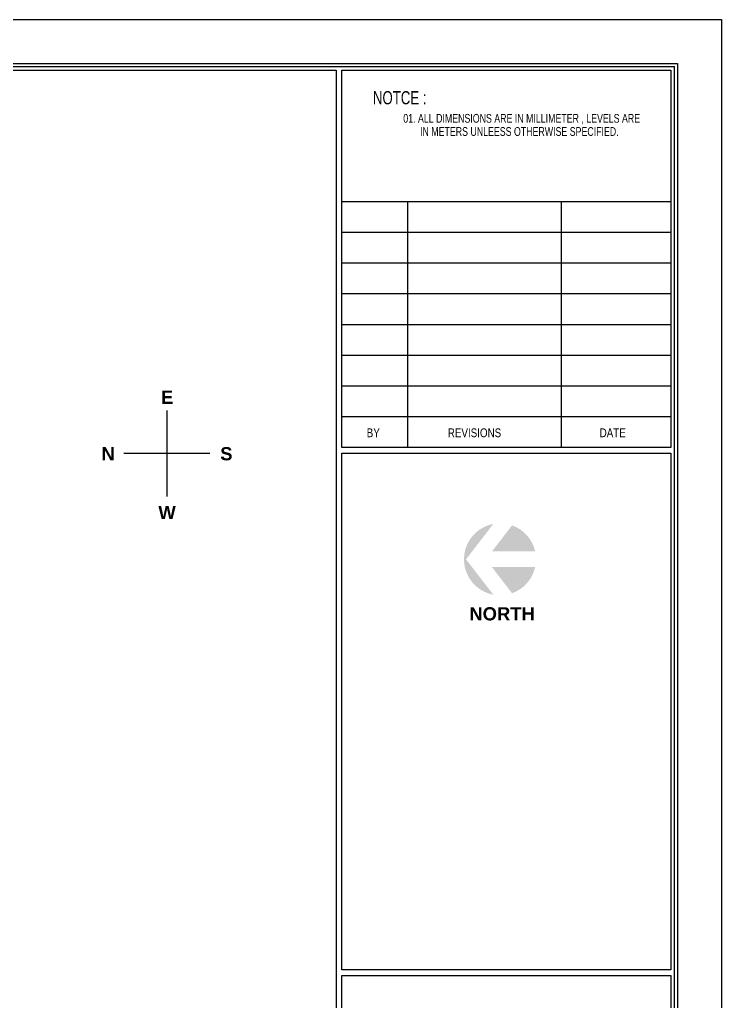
# Model space of a CAD drawing. Header units: millimetres. Extents: x -1288794 to 2153086, y -2701644 to -1335282.
# Drawn here: x 1000800 to 1021999, y -1493463 to -1463806 of the extents above; entities that cross this region are included whole.
import ezdxf
from ezdxf.enums import TextEntityAlignment as Align

# ---------------------------------------------------------------- set-up
doc = ezdxf.new("R2010")
doc.units = ezdxf.units.MM
doc.header["$LTSCALE"] = 100
for name, color, linetype in [('LOGO LINE', 7, 'Continuous'), ('LOGO1LINE', 7, 'Continuous'), ('LOGOHATCH02', 8, 'Continuous'), ('TEXT', 4, 'Continuous'), ('TEXTO', 140, 'Continuous')]:
    doc.layers.add(name, color=color, linetype=linetype)
doc.styles.add('ISTILO', font='sanss___.ttf', dxfattribs={"width": 0.8, "height": 400})
doc.styles.add('SANSSERIFBOLD', font='sasb____.pfb')
doc.styles.add('STYLUS BT', font='stylu.ttf', dxfattribs={"width": 0.5})

msp = doc.modelspace()

# ---------------------------------------------------------------- hatches: boundary and pattern name
at = {"layer": 'LOGOHATCH02'}
h = msp.add_hatch(color=30, dxfattribs=at)
h.paths.add_polyline_path([(1015109.8, -1479040.2, 0.8284598), (1015109.8, -1481178.5), (1014285.9, -1480109.3)])
h.paths.add_polyline_path([(1015675.4, -1479083.6), (1015067.9, -1479872), (1016374.1, -1479872, 0.2581572)])
h.paths.add_polyline_path([(1016374.1, -1480346.6), (1015067.9, -1480346.6), (1015675.4, -1481135, 0.2581572)])

# ---------------------------------------------------------------- linework, layer by layer
for p, q in [((1005250.1, -1475617.9), (1005250.1, -1478213.2)), ((1006547.7, -1476915.5), (1003952.4, -1476915.5))]:
    msp.add_line(p, q)
at = {"layer": 'LOGO LINE'}
msp.add_lwpolyline([(1021998.7, -1519493.9), (943240.7, -1519493.9), (943240.7, -1463806.4), (1021998.7, -1463806.4)], close=True, dxfattribs=at)
at = {"layer": 'LOGO1LINE'}
for p, q in [((1020474.1, -1469308.8), (1010529.9, -1469308.8)), ((1012518.7, -1469308.8), (1012518.7, -1476733.8)), ((1017159.3, -1469308.8), (1017159.3, -1476733.8)), ((1020474.1, -1470236.9), (1010529.9, -1470236.9)), ((1020474.1, -1471165.1), (1010529.9, -1471165.1)), ((1020474.1, -1472093.2), (1010529.9, -1472093.2)), ((1020474.1, -1473021.3), (1010529.9, -1473021.3)), ((1020474.1, -1473949.4), (1010529.9, -1473949.4)), ((1020474.1, -1474877.6), (1010529.9, -1474877.6)), ((1020474.1, -1475805.7), (1010529.9, -1475805.7))]:
    msp.add_line(p, q, dxfattribs=at)
for points in [[(1020672.8, -1518168), (944566.6, -1518168), (944566.6, -1465132.3), (1020672.8, -1465132.3)], [(1010364.1, -1517969.1), (944765.5, -1517969.1), (944765.5, -1465331.1), (1010364.1, -1465331.1)], [(1020474.1, -1476733.8), (1010529.9, -1476733.8), (1010529.9, -1465331.1), (1020474.1, -1465331.1)], [(1020474.1, -1492511.9), (1010529.9, -1492511.9), (1010529.9, -1476899.6), (1020474.1, -1476899.6)], [(1020474.1, -1501958.9), (1010529.9, -1501958.9), (1010529.9, -1492677.7), (1020474.1, -1492677.7)]]:
    msp.add_lwpolyline(points, close=True, dxfattribs=at)
at = {"layer": 'LOGO1LINE', "const_width": 39.8}
msp.add_lwpolyline([(1020573.4, -1518068.5), (944666, -1518068.5), (944666, -1465231.7), (1020573.4, -1465231.7)], close=True, dxfattribs=at)

# ---------------------------------------------------------------- texts
at = {"layer": 'TEXT', "color": 7}
for s, height, style, width, p in [('NOTCE :', 397.77, 'STYLUS BT', 0.75, (1011473.1, -1466364.7)), ('BY', 265.18, 'ISTILO', 0.8, (1011284.5, -1476419.8)), ('REVISIONS', 265.18, 'ISTILO', 0.8, (1013734.4, -1476419.8)), ('DATE', 265.18, 'ISTILO', 0.8, (1018321.7, -1476419.8))]:
    msp.add_text(s, height=height, dxfattribs=dict(at, style=style, width=width)).set_placement(p)
at = {"layer": 'TEXT', "color": 7, "style": 'SANSSERIFBOLD'}
for s, height, p in [('E', 397.8, (1005254.7, -1475214.4)), ('N', 397.8, (1003473.2, -1476920.1)), ('S', 397.8, (1007046.1, -1476920.1)), ('W', 397.8, (1005254.7, -1478697.7)), ('NORTH', 397.77, (1015373.7, -1481755.6))]:
    msp.add_text(s, height=height, dxfattribs=at).set_placement(p, align=Align.MIDDLE)
at = {"layer": 'TEXTO', "color": 7, "linetype": 'Continuous', "style": 'STYLUS BT', "width": 0.75}
for s, p in [('01. ALL DIMENSIONS ARE IN MILLIMETER , LEVELS ARE', (1012390, -1466920.6)), ('IN METERS UNLEESS OTHERWISE SPECIFIED.', (1012895.8, -1467317.8))]:
    msp.add_text(s, height=265.179, dxfattribs=at).set_placement(p)

doc.saveas('drawing.dxf')
